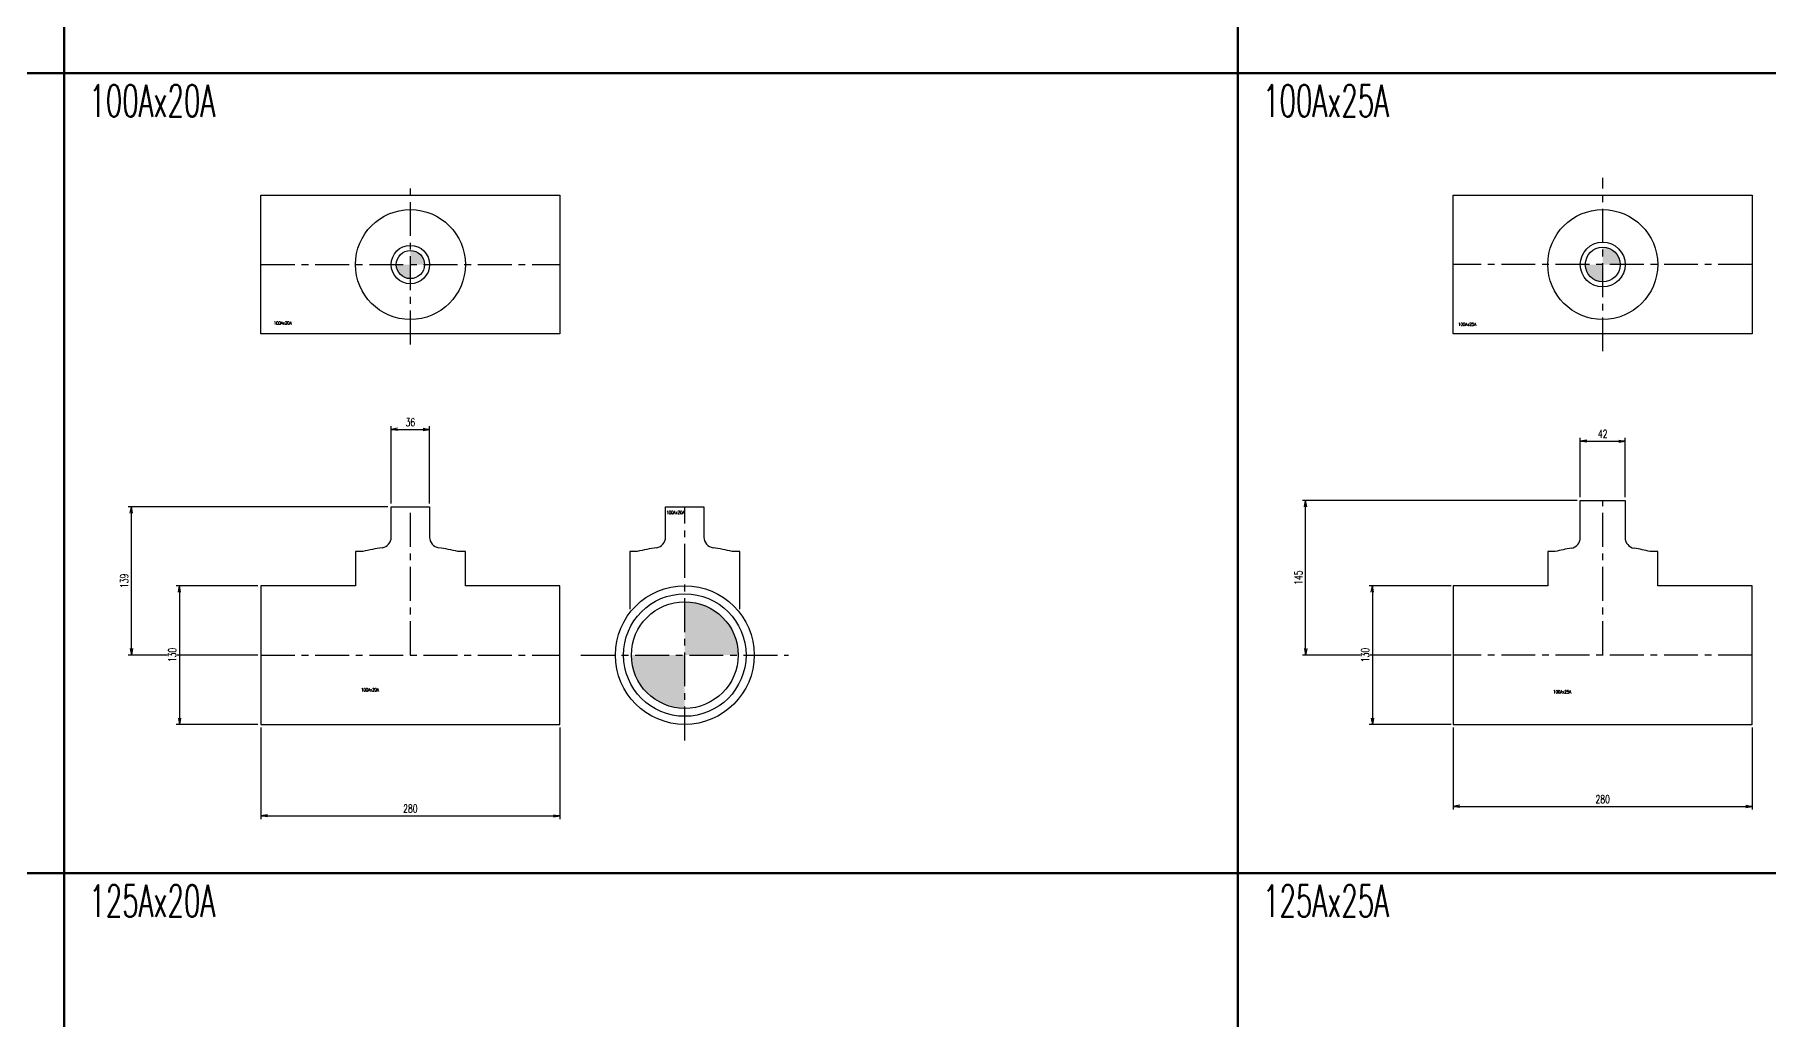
# Model space of a CAD drawing. Header units: millimetres. Extents: x 1711 to 90196, y -23291 to 8516.
# Drawn here: x 73608 to 75233, y -539 to 384 of the extents above; entities that cross this region are included whole.
import ezdxf
from ezdxf.enums import TextEntityAlignment as Align

# ---------------------------------------------------------------- set-up
doc = ezdxf.new("R2010")
doc.units = ezdxf.units.MM
doc.header["$PDMODE"] = 35
doc.linetypes.add('CENTER', pattern=[50.8, 31.75, -6.35, 6.35, -6.35])
doc.layers.add('line', color=153, linetype='Continuous', lineweight=50)
for name, color, linetype in [('寸法', 2, 'Continuous'), ('配管-CVP', 4, 'Continuous'), ('＃配管（PVC)', 21, 'Continuous')]:
    doc.layers.add(name, color=color, linetype=linetype)
doc.styles.add('kpk', font='romans.shx', dxfattribs={"width": 0.7, "bigfont": 'extfont2.shx'})
doc.styles.get("Standard").update_dxf_attribs({"font": 'romans.shx', "bigfont": 'extfont.shx'})
doc.dimstyles.new('KPK-3', dxfattribs={"dimscale": 3, "dimtxt": 2.5, "dimasz": 2, "dimexe": 1, "dimexo": 1, "dimgap": 1, "dimtad": 3, "dimdec": 1, "dimdsep": 46, "dimtxsty": 'kpk', "dimblk": 'OPEN', "dimcen": 2.5, "dimclrd": 2, "dimclre": 2, "dimclrt": 4, "dimadec": 1, "dimazin": 2, "dimtfac": 1, "dimtdec": 1, "dimtmove": 0, "dimatfit": 2, "dimldrblk": 'OPEN', "dimfxl": 0, "dimlwd": -1, "dimlwe": -1, "dimarcsym": 0})

# ---------------------------------------------------------------- blocks, each defined once
blk = doc.blocks.new('_Open')
at = {"color": 0, "linetype": 'ByBlock', "lineweight": -2}
for p, q in [((-1, 0.17), (0, 0)), ((-1, -0.17), (0, 0)), ((0, 0), (-1, 0))]:
    blk.add_line(p, q, dxfattribs=at)
blk = doc.blocks.new('*D2122')
at = {"layer": 'Defpoints', "color": 0, "transparency": 16777216}
for p in [(73699, -58.9), (73942.4, -58.9), (73820.4, -197.9)]:
    blk.add_point(p, dxfattribs=at)
at = {"layer": '寸法', "color": 2, "transparency": 16777216}
for p, q in [((73939.4, -58.9), (73696, -58.9)), ((73699, -191.9), (73699, -64.9)), ((73817.4, -197.9), (73696, -197.9))]:
    blk.add_line(p, q, dxfattribs=at)
at = {"layer": '寸法', "color": 2, "transparency": 16777216, "xscale": 6, "yscale": 6, "zscale": 6}
for p, rotation in [((73699, -58.9), 90), ((73699, -197.9), 270)]:
    blk.add_blockref('_Open', p, dxfattribs=dict(at, rotation=rotation))
at = {"layer": '寸法', "color": 4, "transparency": 16777216, "insert": (73692.3, -128.4), "char_height": 7.5, "attachment_point": 5, "rotation": 90, "style": 'kpk', "bg_fill": 3, "box_fill_scale": 1.1, "bg_fill_color": 256, "bg_fill_true_color": 13158600, "bg_fill_transparency": 0}
blk.add_mtext('139', dxfattribs=at)
blk = doc.blocks.new('*D2123')
at = {"layer": 'Defpoints', "color": 0, "transparency": 16777216}
for p in [(73820.4, -132.9), (73744, -262.9), (73820.4, -262.9)]:
    blk.add_point(p, dxfattribs=at)
at = {"layer": '寸法', "color": 2, "transparency": 16777216}
for p, q in [((73817.4, -132.9), (73741, -132.9)), ((73744, -138.9), (73744, -256.9)), ((73817.4, -262.9), (73741, -262.9))]:
    blk.add_line(p, q, dxfattribs=at)
at = {"layer": '寸法', "color": 2, "transparency": 16777216, "xscale": 6, "yscale": 6, "zscale": 6}
for p, rotation in [((73744, -132.9), 90), ((73744, -262.9), 270)]:
    blk.add_blockref('_Open', p, dxfattribs=dict(at, rotation=rotation))
at = {"layer": '寸法', "color": 4, "transparency": 16777216, "insert": (73737.3, -197.9), "char_height": 7.5, "attachment_point": 5, "rotation": 90, "style": 'kpk', "bg_fill": 3, "box_fill_scale": 1.1, "bg_fill_color": 256, "bg_fill_true_color": 13158600, "bg_fill_transparency": 0}
blk.add_mtext('130', dxfattribs=at)
blk = doc.blocks.new('*D2124')
at = {"layer": 'Defpoints', "color": 0, "transparency": 16777216}
for p in [(73820.4, -262.9), (74100.4, -262.9), (74100.4, -348.6)]:
    blk.add_point(p, dxfattribs=at)
at = {"layer": '寸法', "color": 2, "transparency": 16777216}
for p, q in [((73820.4, -265.9), (73820.4, -351.6)), ((74100.4, -265.9), (74100.4, -351.6)), ((73826.4, -348.6), (74094.4, -348.6))]:
    blk.add_line(p, q, dxfattribs=at)
at = {"layer": '寸法', "color": 2, "transparency": 16777216, "xscale": 6, "yscale": 6, "zscale": 6, "rotation": 180}
blk.add_blockref('_Open', (73820.4, -348.6), dxfattribs=at)
at = {"layer": '寸法', "color": 2, "transparency": 16777216, "xscale": 6, "yscale": 6, "zscale": 6}
blk.add_blockref('_Open', (74100.4, -348.6), dxfattribs=at)
at = {"layer": '寸法', "color": 4, "transparency": 16777216, "insert": (73960.4, -341.8), "char_height": 7.5, "attachment_point": 5, "style": 'kpk', "bg_fill": 3, "box_fill_scale": 1.1, "bg_fill_color": 256, "bg_fill_true_color": 13158600, "bg_fill_transparency": 0}
blk.add_mtext('280', dxfattribs=at)
blk = doc.blocks.new('*D2125')
at = {"layer": 'Defpoints', "color": 0, "transparency": 16777216}
for p in [(73978.4, 13.6), (73942.4, -58.9), (73978.4, -58.9)]:
    blk.add_point(p, dxfattribs=at)
at = {"layer": '寸法', "color": 2, "transparency": 16777216}
for p, q in [((73942.4, -55.9), (73942.4, 16.6)), ((73978.4, -55.9), (73978.4, 16.6)), ((73948.4, 13.6), (73972.4, 13.6))]:
    blk.add_line(p, q, dxfattribs=at)
at = {"layer": '寸法', "color": 2, "transparency": 16777216, "xscale": 6, "yscale": 6, "zscale": 6, "rotation": 180}
blk.add_blockref('_Open', (73942.4, 13.6), dxfattribs=at)
at = {"layer": '寸法', "color": 2, "transparency": 16777216, "xscale": 6, "yscale": 6, "zscale": 6}
blk.add_blockref('_Open', (73978.4, 13.6), dxfattribs=at)
at = {"layer": '寸法', "color": 4, "transparency": 16777216, "insert": (73960.4, 20.3), "char_height": 7.5, "attachment_point": 5, "style": 'kpk', "bg_fill": 3, "box_fill_scale": 1.1, "bg_fill_color": 256, "bg_fill_true_color": 13158600, "bg_fill_transparency": 0}
blk.add_mtext('36', dxfattribs=at)
blk = doc.blocks.new('*D2126')
at = {"layer": 'Defpoints', "color": 0, "transparency": 16777216}
for p in [(75098.8, 2.6), (75056.8, -52.9), (75098.8, -52.9)]:
    blk.add_point(p, dxfattribs=at)
at = {"layer": '寸法', "color": 2, "transparency": 16777216}
for p, q in [((75056.8, -49.9), (75056.8, 5.6)), ((75062.8, 2.6), (75092.8, 2.6)), ((75098.8, -49.9), (75098.8, 5.6))]:
    blk.add_line(p, q, dxfattribs=at)
at = {"layer": '寸法', "color": 2, "transparency": 16777216, "xscale": 6, "yscale": 6, "zscale": 6, "rotation": 180}
blk.add_blockref('_Open', (75056.8, 2.6), dxfattribs=at)
at = {"layer": '寸法', "color": 2, "transparency": 16777216, "xscale": 6, "yscale": 6, "zscale": 6}
blk.add_blockref('_Open', (75098.8, 2.6), dxfattribs=at)
at = {"layer": '寸法', "color": 4, "transparency": 16777216, "insert": (75077.8, 9.3), "char_height": 7.5, "attachment_point": 5, "style": 'kpk', "bg_fill": 3, "box_fill_scale": 1.1, "bg_fill_color": 256, "bg_fill_true_color": 13158600, "bg_fill_transparency": 0}
blk.add_mtext('42', dxfattribs=at)
blk = doc.blocks.new('*D2127')
at = {"layer": 'Defpoints', "color": 0, "transparency": 16777216}
for p in [(74799.4, -52.9), (75056.8, -52.9), (74938.8, -197.9)]:
    blk.add_point(p, dxfattribs=at)
at = {"layer": '寸法', "color": 2, "transparency": 16777216}
for p, q in [((75053.8, -52.9), (74796.4, -52.9)), ((74799.4, -191.9), (74799.4, -58.9)), ((74935.8, -197.9), (74796.4, -197.9))]:
    blk.add_line(p, q, dxfattribs=at)
at = {"layer": '寸法', "color": 2, "transparency": 16777216, "xscale": 6, "yscale": 6, "zscale": 6}
for p, rotation in [((74799.4, -52.9), 90), ((74799.4, -197.9), 270)]:
    blk.add_blockref('_Open', p, dxfattribs=dict(at, rotation=rotation))
at = {"layer": '寸法', "color": 4, "transparency": 16777216, "insert": (74792.6, -125.4), "char_height": 7.5, "attachment_point": 5, "rotation": 90, "style": 'kpk', "bg_fill": 3, "box_fill_scale": 1.1, "bg_fill_color": 256, "bg_fill_true_color": 13158600, "bg_fill_transparency": 0}
blk.add_mtext('145', dxfattribs=at)
blk = doc.blocks.new('*D2128')
at = {"layer": 'Defpoints', "color": 0, "transparency": 16777216}
for p in [(74938.8, -132.9), (74862, -262.9), (74938.8, -262.9)]:
    blk.add_point(p, dxfattribs=at)
at = {"layer": '寸法', "color": 2, "transparency": 16777216}
for p, q in [((74935.8, -132.9), (74859, -132.9)), ((74862, -138.9), (74862, -256.9)), ((74935.8, -262.9), (74859, -262.9))]:
    blk.add_line(p, q, dxfattribs=at)
at = {"layer": '寸法', "color": 2, "transparency": 16777216, "xscale": 6, "yscale": 6, "zscale": 6}
for p, rotation in [((74862, -132.9), 90), ((74862, -262.9), 270)]:
    blk.add_blockref('_Open', p, dxfattribs=dict(at, rotation=rotation))
at = {"layer": '寸法', "color": 4, "transparency": 16777216, "insert": (74855.2, -197.9), "char_height": 7.5, "attachment_point": 5, "rotation": 90, "style": 'kpk', "bg_fill": 3, "box_fill_scale": 1.1, "bg_fill_color": 256, "bg_fill_true_color": 13158600, "bg_fill_transparency": 0}
blk.add_mtext('130', dxfattribs=at)
blk = doc.blocks.new('A$C8e9c73af')
at = {"layer": 'line'}
for points in [[(1160, -100), (1160, -5360), (2260, -5360), (3360, -5360), (4460, -5360), (5560, -5360), (6660, -5360), (6660, -100)], [(2260, -5360), (2260, -100), (3360, -100), (4460, -100), (5560, -100), (6660, -100), (7760, -100), (8860, -100)], [(0, -1260), (60, -1260), (1160, -1260), (2260, -1260), (3360, -1260), (4460, -1260), (5560, -1260), (6660, -1260), (7760, -1260), (8860, -1260), (8920, -1260), (10020, -1260), (11120, -1260), (12220, -1260), (13320, -1260), (14420, -1260), (15520, -1260), (16620, -1260), (17720, -1260)], [(0, -2010), (60, -2010), (1160, -2010), (2260, -2010), (3360, -2010), (4460, -2010), (5560, -2010), (6660, -2010), (7760, -2010), (8860, -2010), (8920, -2010), (10020, -2010), (11120, -2010), (12220, -2010), (13320, -2010), (14420, -2010), (15520, -2010), (16620, -2010), (17720, -2010)]]:
    blk.add_lwpolyline(points, dxfattribs=at)
at = {"layer": 'line', "char_height": 30, "attachment_point": 4}
for s, insert in [('{\\W0.6;100Ax20A}', (1183.6, -1285.9)), ('{\\W0.6;100Ax25A}', (2283.6, -1285.9)), ('{\\W0.6;125Ax20A}', (1183.6, -2035.9)), ('{\\W0.6;125Ax25A}', (2283.6, -2035.9))]:
    blk.add_mtext(s, dxfattribs=dict(at, insert=insert))
blk = doc.blocks.new('100Ax20A-TS_BT『Ｔ型』-上面')
at = {"layer": '＃配管（PVC)', "linetype": 'ByBlock'}
h = blk.add_hatch(color=252, dxfattribs=at)
h.dxf.hatch_style = 1
h.paths.add_polyline_path([(0, 13.2), (0, 0), (13.2, 0, 0.414214)])
h.paths.add_polyline_path([(-13.2, 0, 0.414214), (0, -13.2), (0, 0)])
at = {"layer": '＃配管（PVC)', "color": 2, "linetype": 'CENTER'}
for p, q in [((0, -74.8), (0, 74.8)), ((-140, 0), (140, 0))]:
    blk.add_line(p, q, dxfattribs=at)
at = {"layer": '＃配管（PVC)', "color": 0, "linetype": 'ByBlock'}
blk.add_lwpolyline([(-140, 65), (140, 65), (140, -65), (-140, -65)], close=True, dxfattribs=at)
for radius in [51.5, 18, 13.2]:
    blk.add_circle((0, 0), radius, dxfattribs=at)
at = {"layer": '＃配管（PVC)', "color": 6, "style": 'kpk', "width": 0.7}
blk.add_text('100Ax20A', height=3, dxfattribs=at).set_placement((-119.6, -53.3), align=Align.TOP_CENTER)
blk = doc.blocks.new('100Ax20A-TS_BT『Ｔ型』-正面')
at = {"layer": '＃配管（PVC)', "color": 2, "linetype": 'CENTER'}
for p, q in [((0, 0), (0, 139)), ((-140, 0), (140, 0))]:
    blk.add_line(p, q, dxfattribs=at)
at = {"layer": '＃配管（PVC)', "color": 0, "linetype": 'ByBlock'}
blk.add_lwpolyline([(-26.5, 100.6, 0.371527), (-18, 110.5), (-18, 139), (18, 139), (18, 110.5, 0.371527), (26.5, 100.6)], format="xyb", dxfattribs=at)
blk.add_lwpolyline([(-44.5, 97), (-51.5, 97), (-51.5, 65), (-140, 65), (-140, -65), (140, -65), (140, 65), (51.5, 65), (51.5, 97), (44.5, 97)], dxfattribs=at)
for start, end in [(98.4745, 104.3132), (75.6868, 81.5255)]:
    blk.add_arc((0, -77.4), 180, start, end, dxfattribs=at)
at = {"layer": '＃配管（PVC)', "color": 6, "style": 'kpk', "width": 0.7}
blk.add_text('100Ax20A', height=3, dxfattribs=at).set_placement((-37.8, -31), align=Align.TOP_CENTER)
blk = doc.blocks.new('100Ax20A-TS_BT『Ｔ型』-側面')
at = {"layer": '＃配管（PVC)', "linetype": 'ByBlock'}
h = blk.add_hatch(color=252, dxfattribs=at)
h.dxf.hatch_style = 1
h.paths.add_polyline_path([(50, 0, 0.414214), (0, 50), (0, 0)])
h.paths.add_polyline_path([(0, -50), (0, 0), (-50, 0, 0.414214)])
at = {"layer": '＃配管（PVC)', "color": 2, "linetype": 'CENTER'}
for p, q in [((0, -80), (0, 139)), ((-97.3, 0), (97.3, 0))]:
    blk.add_line(p, q, dxfattribs=at)
at = {"layer": '＃配管（PVC)', "color": 0, "linetype": 'ByBlock'}
blk.add_lwpolyline([(-26.5, 100.6, 0.371527), (-18, 110.5), (-18, 139), (18, 139), (18, 110.5, 0.371527), (26.5, 100.6)], format="xyb", dxfattribs=at)
for points in [[(-44.5, 97), (-51.5, 97), (-51.5, 42.9)], [(51.5, 42.9), (51.5, 97), (44.5, 97)]]:
    blk.add_lwpolyline(points, dxfattribs=at)
for radius in [65, 57.4, 50]:
    blk.add_circle((0, 0), radius, dxfattribs=at)
for start, end in [(98.4745, 104.3132), (75.6868, 81.5255)]:
    blk.add_arc((0, -77.4), 180, start, end, dxfattribs=at)
at = {"layer": '＃配管（PVC)', "color": 6, "style": 'kpk', "width": 0.7}
blk.add_text('100Ax20A', height=3, dxfattribs=at).set_placement((-8.7, 135.2), align=Align.TOP_CENTER)
blk = doc.blocks.new('100Ax25A-TS_BT『Ｔ型』-上面')
at = {"layer": '＃配管（PVC)', "linetype": 'ByBlock'}
h = blk.add_hatch(color=252, dxfattribs=at)
h.dxf.hatch_style = 1
h.paths.add_polyline_path([(16.3, 0, 0.414214), (0, 16.3), (0, 0)])
h.paths.add_polyline_path([(-16.3, 0, 0.414214), (0, -16.3), (0, 0)])
at = {"layer": '＃配管（PVC)', "color": 2, "linetype": 'CENTER'}
for p, q in [((0, -81.2), (0, 81.2)), ((140, 0), (-140, 0))]:
    blk.add_line(p, q, dxfattribs=at)
at = {"layer": '＃配管（PVC)', "color": 0, "linetype": 'ByBlock'}
blk.add_lwpolyline([(-140, 65), (140, 65), (140, -65), (-140, -65)], close=True, dxfattribs=at)
for radius in [51.5, 21, 16.3]:
    blk.add_circle((0, 0), radius, dxfattribs=at)
at = {"layer": '＃配管（PVC)', "color": 6, "style": 'kpk', "width": 0.7}
blk.add_text('100Ax25A', height=3, dxfattribs=at).set_placement((-127, -54.5), align=Align.TOP_CENTER)
blk = doc.blocks.new('100Ax25A-TS_BT『Ｔ型』-正面')
at = {"layer": '＃配管（PVC)', "color": 2, "linetype": 'CENTER'}
for p, q in [((0, 0), (0, 145)), ((140, 0), (-140, 0))]:
    blk.add_line(p, q, dxfattribs=at)
at = {"layer": '＃配管（PVC)', "color": 0, "linetype": 'ByBlock'}
blk.add_lwpolyline([(-29.4, 100.2, 0.366986), (-21, 110), (-21, 145), (21, 145), (21, 110, 0.366986), (29.4, 100.2)], format="xyb", dxfattribs=at)
blk.add_lwpolyline([(-44.5, 97), (-51.5, 97), (-51.5, 65), (-140, 65), (-140, -65), (140, -65), (140, 65), (51.5, 65), (51.5, 97), (44.5, 97)], dxfattribs=at)
for start, end in [(99.3902, 104.3132), (75.6868, 80.6098)]:
    blk.add_arc((0, -77.4), 180, start, end, dxfattribs=at)
at = {"layer": '＃配管（PVC)', "color": 6, "style": 'kpk', "width": 0.7}
blk.add_text('100Ax25A', height=3, dxfattribs=at).set_placement((-37.9, -32.9), align=Align.TOP_CENTER)
blk = doc.blocks.new('*D3281')
at = {"layer": 'Defpoints', "color": 0, "linetype": 'ByBlock', "transparency": 16777216}
for p in [(74937.8, -262.9), (75217.8, -262.9), (75217.8, -339.7)]:
    blk.add_point(p, dxfattribs=at)
at = {"layer": '寸法', "color": 2, "transparency": 16777216}
for p, q in [((74937.8, -265.9), (74937.8, -342.7)), ((75217.8, -265.9), (75217.8, -342.7)), ((74943.8, -339.7), (75211.8, -339.7))]:
    blk.add_line(p, q, dxfattribs=at)
at = {"layer": '寸法', "color": 2, "linetype": 'ByBlock', "transparency": 16777216, "xscale": 6, "yscale": 6, "zscale": 6, "rotation": 180}
blk.add_blockref('_Open', (74937.8, -339.7), dxfattribs=at)
at = {"layer": '寸法', "color": 2, "linetype": 'ByBlock', "transparency": 16777216, "xscale": 6, "yscale": 6, "zscale": 6}
blk.add_blockref('_Open', (75217.8, -339.7), dxfattribs=at)
at = {"layer": '寸法', "color": 4, "linetype": 'ByBlock', "transparency": 16777216, "insert": (75077.8, -333), "char_height": 7.5, "attachment_point": 5, "style": 'kpk', "bg_fill": 3, "box_fill_scale": 1.1, "bg_fill_color": 256, "bg_fill_true_color": 13158600, "bg_fill_transparency": 0}
blk.add_mtext('280', dxfattribs=at)

msp = doc.modelspace()

# ---------------------------------------------------------------- block references
at = {"layer": '配管-CVP', "linetype": 'ByBlock'}
for name, p in [('100Ax25A-TS_BT『Ｔ型』-上面', (75077.8238, 168.0642)), ('100Ax20A-TS_BT『Ｔ型』-上面', (73960.4333, 168.0642)), ('100Ax20A-TS_BT『Ｔ型』-側面', (74217.5733, -197.9266))]:
    msp.add_blockref(name, p, dxfattribs=at)

# ---------------------------------------------------------------- dimensions: what is measured, and where the dimension line sits
at = {"layer": '寸法'}
dim = msp.add_linear_dim(base=(75098.8238, 2.5505), p1=(75056.8238, -52.9266), p2=(75098.8238, -52.9266), dimstyle='KPK-3', dxfattribs=at)
dim.commit()
dim.dimension.update_dxf_attribs({"geometry": '*D2126', "text_midpoint": (75077.8238, 9.3005)})
dim = msp.add_linear_dim(base=(73699.0005, -58.9266), p1=(73820.4333, -197.9266), p2=(73942.4333, -58.9266), angle=90, dimstyle='KPK-3', dxfattribs=at)
dim.commit()
dim.dimension.update_dxf_attribs({"geometry": '*D2122', "text_midpoint": (73692.2505, -128.4266)})

# ---------------------------------------------------------------- next in the draw order: dimensions: what is measured, and where the dimension line sits
dim = msp.add_linear_dim(base=(73978.4333, 13.5684), p1=(73942.4333, -58.9266), p2=(73978.4333, -58.9266), dimstyle='KPK-3', dxfattribs=at)
dim.commit()
dim.dimension.update_dxf_attribs({"geometry": '*D2125', "text_midpoint": (73960.4333, 20.3184)})
for base, p1, p2, picture, middle in [((74799.3884, -52.9266), (74938.8238, -197.9266), (75056.8238, -52.9266), '*D2127', (74792.6384, -125.4266)), ((73744.0376, -262.9266), (73820.4333, -132.9266), (73820.4333, -262.9266), '*D2123', (73737.2876, -197.9266))]:
    dim = msp.add_linear_dim(base=base, p1=p1, p2=p2, angle=90, dimstyle='KPK-3', dxfattribs=at)
    dim.commit()
    dim.dimension.update_dxf_attribs({"geometry": picture, "text_midpoint": middle})

# ---------------------------------------------------------------- next in the draw order: dimensions: what is measured, and where the dimension line sits
dim = msp.add_linear_dim(base=(74861.9511, -262.9266), p1=(74938.8238, -132.9266), p2=(74938.8238, -262.9266), angle=90, dimstyle='KPK-3', dxfattribs=at)
dim.commit()
dim.dimension.update_dxf_attribs({"geometry": '*D2128', "text_midpoint": (74855.2011, -197.9266)})
dim = msp.add_linear_dim(base=(74100.4333, -348.5692), p1=(73820.4333, -262.9266), p2=(74100.4333, -262.9266), dimstyle='KPK-3', dxfattribs=at)
dim.commit()
dim.dimension.update_dxf_attribs({"geometry": '*D2124', "text_midpoint": (73960.4333, -341.8192)})

# ---------------------------------------------------------------- next in the draw order: block references
at = {"layer": 'line'}
msp.add_blockref('A$C8e9c73af', (72475.9035, 1607.5677), dxfattribs=at)
at = {"layer": '配管-CVP', "linetype": 'ByBlock'}
for name, p in [('100Ax20A-TS_BT『Ｔ型』-正面', (73960.4333, -197.9266)), ('100Ax25A-TS_BT『Ｔ型』-正面', (75077.8238, -197.9266))]:
    msp.add_blockref(name, p, dxfattribs=at)

# ---------------------------------------------------------------- next in the draw order: dimensions: what is measured, and where the dimension line sits
at = {"layer": '寸法', "linetype": 'ByBlock'}
dim = msp.add_linear_dim(base=(75217.8238, -339.7394), p1=(74937.8238, -262.9266), p2=(75217.8238, -262.9266), dimstyle='KPK-3', dxfattribs=at)
dim.commit()
dim.dimension.update_dxf_attribs({"geometry": '*D3281', "text_midpoint": (75077.8238, -332.9894)})

doc.saveas('drawing.dxf')
